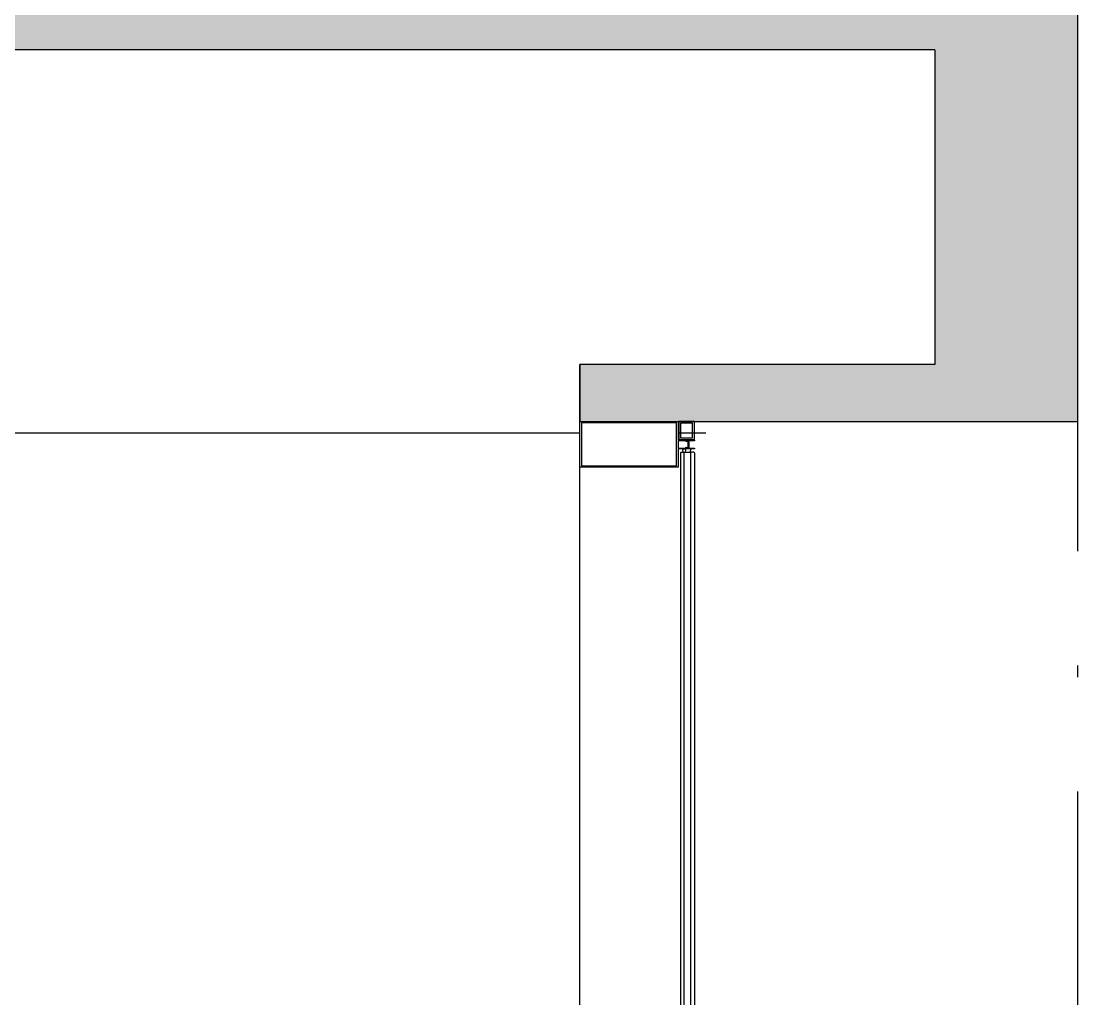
# Model space of a CAD drawing. Extents: x 1980812 to 2578970, y -669191 to 284498.
# Drawn here: x 2566222 to 2568068, y -262400 to -260690 of the extents above; entities that cross this region are included whole.
import ezdxf

# ---------------------------------------------------------------- set-up
doc = ezdxf.new("R2010")
doc.units = 0
doc.header["$LTSCALE"] = 1000
doc.header["$MEASUREMENT"] = 0
doc.linetypes.add('DOTE', pattern=[2.42, 2, -0.2, 0.02, -0.2])
for name, color, linetype in [('A-SECT-MCUT', 1, 'Continuous'), ('A-SECT-MCUT-FINE', 137, 'Continuous'), ('dote', 1, 'DOTE'), ('SPACE_HATCH', 8, 'Continuous'), ('WALL', 4, 'Continuous'), ('WINDOW', 2, 'Continuous'), ('空线', 3, 'Continuous'), ('面层', 31, 'Continuous')]:
    doc.layers.add(name, color=color, linetype=linetype)

# ---------------------------------------------------------------- blocks, each defined once
blk = doc.blocks.new('19层')
at = {"layer": 'SPACE_HATCH'}
h = blk.add_hatch(color=256, dxfattribs=at)
h.dxf.hatch_style = 1
h.paths.add_polyline_path([(26200, -250), (19000, -250), (19000, -1350), (18500, -1350), (18500, -250), (14577.7, -250), (10600, -250), (10600, -250), (10600, -1350), (10100, -1350), (10100, -250), (3300, -250), (3300, -900), (2900, -900), (2900, -250), (50, -250), (50, -800), (670, -800), (670, -900), (-200, -900), (-200, 150), (-200, 350), (0, 350), (0, -150), (14234.9, -150), (28900, -150), (28900, 350), (29100, 350), (29100, 150), (29100, 150), (29100, -900), (28230, -900), (28230, -800), (28850, -800), (28850, -250), (26600, -250), (26600, -900), (26200, -900)])
at = {"layer": 'A-SECT-MCUT', "elevation": 0}
for points in [[(470, -900), (497, -900), (497, -931.2), (470, -931.2)], [(473, -903), (494, -903), (494, -928.2), (473, -928.2)], [(670, -940), (670, -900), (534.4, -900), (498, -900), (498, -932.3), (481.3, -932.3), (481.3, -933.1), (484.8, -934), (485.3, -933.5), (498, -933.5), (498, -940), (498, -946.6), (485.3, -946.6), (484.8, -946), (481.3, -946.9), (481.3, -947.8), (498, -947.8), (498, -980), (534.4, -980), (670, -980)], [(501, -902.5), (667, -902.5), (667, -940), (667, -977.5), (501, -977.5)], [(480.7, -934.7), (484.5, -935), (485.4, -933.9), (484.8, -933.5), (484.2, -934), (480.7, -933.1), (480.7, -932.3), (469.5, -932.3), (469.5, -933.8), (479.5, -933.8), (479.5, -946.3), (469.5, -946.3), (469.5, -947.8), (480.7, -947.8), (480.7, -946.9), (484.2, -946), (484.8, -946.6), (485.4, -946.1), (484.5, -945), (480.7, -945.3)], [(480.7, -934.7), (484.5, -935), (485.4, -933.9), (484.8, -933.5), (484.2, -934), (480.7, -933.1), (480.7, -932.3), (469.5, -932.3), (469.5, -933.8), (479.5, -933.8), (479.5, -946.3), (469.5, -946.3), (469.5, -947.8), (480.7, -947.8), (480.7, -946.9), (484.2, -946), (484.8, -946.6), (485.4, -946.1), (484.5, -945), (480.7, -945.3)], [(480.7, -934.7), (484.5, -935), (485.4, -933.9), (484.8, -933.5), (484.2, -934), (480.7, -933.1), (480.7, -932.3), (469.5, -932.3), (469.5, -933.8), (479.5, -933.8), (479.5, -946.3), (469.5, -946.3), (469.5, -947.8), (480.7, -947.8), (480.7, -946.9), (484.2, -946), (484.8, -946.6), (485.4, -946.1), (484.5, -945), (480.7, -945.3)]]:
    blk.add_lwpolyline(points, close=True, dxfattribs=at)
at = {"layer": 'A-SECT-MCUT-FINE'}
for p, q in [((489, -953.7, 0), (475, -953.7, 0)), ((489, -953.7, 0), (475, -953.7, 0)), ((489, -953.7, 0), (475, -953.7, 0)), ((670, -2641.7, 0), (670, -980, 0))]:
    blk.add_line(p, q, dxfattribs=at)
blk.add_circle((487.8, -950.7, 0), 2.98, dxfattribs=at)
blk.add_circle((487.8, -950.7, 0), 2.98, dxfattribs=at)
blk.add_circle((487.8, -950.7, 0), 2.98, dxfattribs=at)
blk.add_arc((471.2, -951.2, 0), 5.39, 332.0817, 39.4318, dxfattribs=at)
blk.add_arc((471.2, -951.2, 0), 5.39, 332.0817, 39.4318, dxfattribs=at)
blk.add_arc((471.2, -951.2, 0), 5.39, 332.0817, 39.4318, dxfattribs=at)
at = {"layer": 'WALL'}
for p, q in [((-200, -900, 0), (-200, 150, 0)), ((50, -250, 0), (50, -800, 0)), ((50, -250, 0), (2900, -250, 0)), ((50, -800, 0), (670, -800, 0)), ((670, -800, 0), (670, -900, 0)), ((670, -900, 0), (670, -800, 0)), ((670, -900, 0), (-200, -900, 0)), ((670, -900, 0), (470, -900, 0))]:
    blk.add_line(p, q, dxfattribs=at)
at = {"layer": 'WINDOW'}
for p, q in [((470, -954.7, 0), (471, -953.7, 0)), ((470, -954.7, 0), (471, -953.7, 0)), ((470, -954.7, 0), (471, -953.7, 0)), ((470, -954.7, 0), (470, -2641.7, 0)), ((471, -953.7, 0), (475, -953.7, 0)), ((471, -953.7, 0), (475, -953.7, 0)), ((471, -953.7, 0), (475, -953.7, 0)), ((475, -953.7, 0), (476, -954.7, 0)), ((475, -953.7, 0), (476, -954.7, 0)), ((475, -953.7, 0), (476, -954.7, 0)), ((476, -2641.7, 0), (476, -953.7, 0)), ((489, -953.7, 0), (488, -954.7, 0)), ((489, -953.7, 0), (488, -954.7, 0)), ((489, -953.7, 0), (488, -954.7, 0)), ((488, -2641.7, 0), (488, -954.7, 0)), ((493, -953.7, 0), (489, -953.7, 0)), ((493, -953.7, 0), (489, -953.7, 0)), ((493, -953.7, 0), (489, -953.7, 0)), ((494, -954.7, 0), (493, -953.7, 0)), ((494, -954.7, 0), (493, -953.7, 0)), ((494, -954.7, 0), (493, -953.7, 0)), ((494, -954.7, 0), (494, -2641.7, 0))]:
    blk.add_line(p, q, dxfattribs=at)
at = {"layer": '面层'}
for p, q in [((450, -920, 0), (498, -920, 0)), ((670, -920, 0), (2550, -920, 0))]:
    blk.add_line(p, q, dxfattribs=at)

msp = doc.modelspace()

# ---------------------------------------------------------------- linework, layer by layer
at = {"layer": 'dote'}
msp.add_line((2568068.4, -317277, 0), (2568068.4, -256000.4, 0), dxfattribs=at)

# ---------------------------------------------------------------- block references
at = {"layer": '空线', "xscale": -1, "rotation": 359.9999999999997}
msp.add_blockref('19层', (2567868.4, -260490.4, 0), dxfattribs=at)

doc.saveas('drawing.dxf')
